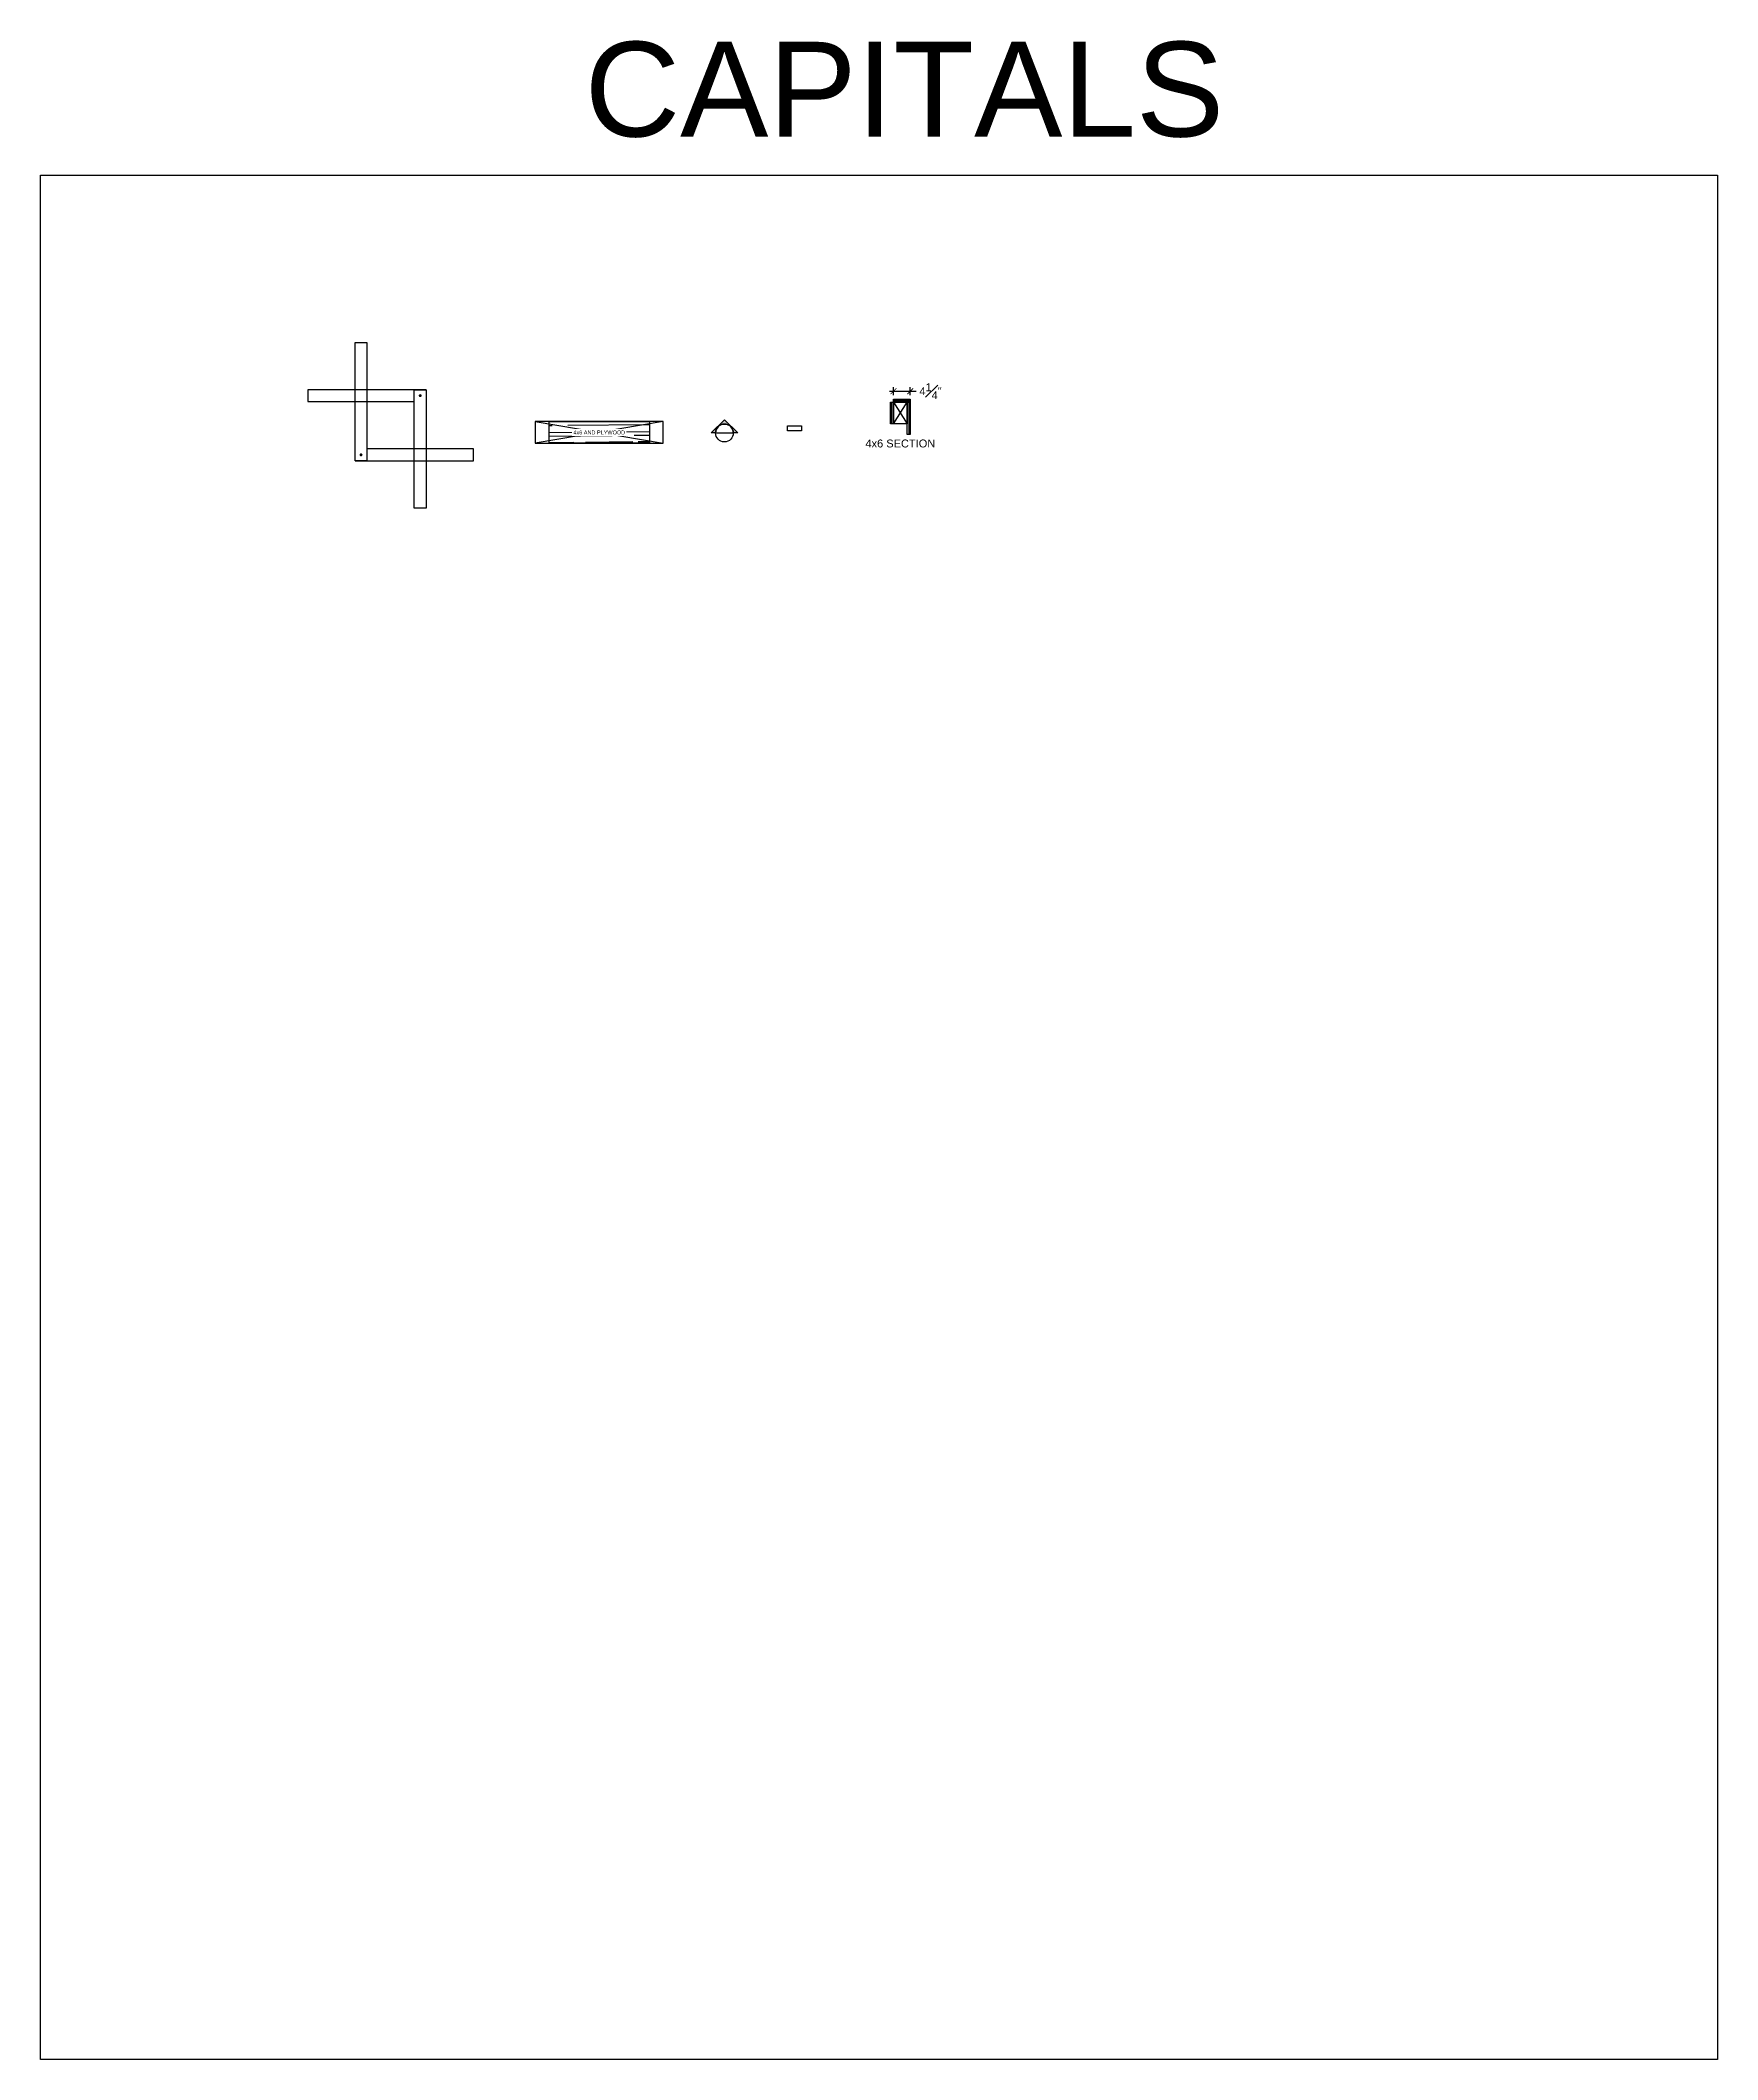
# Model space of a CAD drawing. Header units: inches. Extents: x 2832 to 8547, y -592 to 860.
# Drawn here: x 7436 to 7861, y 348 to 860 of the extents above; entities that cross this region are included whole.
import ezdxf
from ezdxf.enums import TextEntityAlignment as Align

# ---------------------------------------------------------------- set-up
doc = ezdxf.new("R2010")
doc.units = ezdxf.units.IN
doc.header["$LTSCALE"] = 5
doc.header["$MEASUREMENT"] = 0
doc.set_wipeout_variables(frame=1)
doc.header["$PDMODE"] = 3
doc.header["$PDSIZE"] = 5
doc.linetypes.add('HIDDEN', pattern=[0.375, 0.25, -0.125])
for name, color, linetype in [('BlueHidden', 5, 'HIDDEN'), ('DIM', 154, 'Continuous'), ('FMTEXTA', 4, 'Continuous'), ('FORM', 5, 'Continuous'), ('FORMA', 5, 'Continuous'), ('PLYA', 4, 'Continuous')]:
    doc.layers.add(name, color=color, linetype=linetype)
doc.styles.add('S', font='arial.ttf', dxfattribs={"height": 2})
doc.styles.add('VBA_txt', font='arial.ttf', dxfattribs={"height": 2})
doc.styles.add('VBA_txt_narrow', font='ARIALN.TTF', dxfattribs={"height": 2})
doc.dimstyles.new('VBA_Dimstyle', dxfattribs={"dimtxt": 2, "dimasz": 1.5, "dimexe": 1, "dimexo": 1, "dimgap": 1, "dimtad": 0, "dimdec": 4, "dimrnd": 0.125, "dimzin": 3, "dimdsep": 46, "dimlunit": 4, "dimtxsty": 'VBA_txt', "dimblk": 'ARCHTICK', "dimcen": 0.09, "dimdle": 1, "dimclrd": 151, "dimclre": 150, "dimclrt": 150, "dimadec": 0, "dimazin": 0, "dimtfac": 1, "dimtdec": 4, "dimtofl": 0, "dimtmove": 0, "dimatfit": 3, "dimfxl": 1, "dimfrac": 1, "dimtolj": 1, "dimtzin": 0, "dimarcsym": 0})

# ---------------------------------------------------------------- blocks, each defined once
blk = doc.blocks.new('*U872')
at = {"layer": 'FORMA'}
for p, q in [((-15, -15), (-15, 15)), ((-15, 15), (-12, 15)), ((-12, 15), (-12, -15)), ((3, 3), (-27, 3)), ((-27, 3), (-27, 0)), ((-27, 0), (0, 0)), ((0, -27), (0, 3)), ((0, 3), (3, 3)), ((3, 3), (3, -27)), ((-12, -15), (-15, -15)), ((-15, -15), (15, -15)), ((15, -12), (-12, -12)), ((15, -15), (15, -12)), ((3, -27), (0, -27))]:
    blk.add_line(p, q, dxfattribs=at)
at = {"layer": 'FORMA', "ltscale": 0.25, "const_width": 0.375}
for points in [[(1.5, 1.3125, 1), (1.5, 1.6875, 1)], [(-13.5, -13.6875, 1), (-13.5, -13.3125, 1)]]:
    blk.add_lwpolyline(points, format="xyb", close=True, dxfattribs=at)
blk = doc.blocks.new('*U941')
at = {"layer": 'FORM'}
h = blk.add_hatch(color=256, dxfattribs=at)
h.dxf.hatch_style = 1
h.paths.add_polyline_path([(0, 0), (-3.37, -3.37), (-2.25, -3.37, -1), (2.25, -3.37), (3.37, -3.37)])
for p, q in [((-3.37, -3.37), (0, 0)), ((0, 0), (3.37, -3.37)), ((-2.25, -3.37), (-3.37, -3.37)), ((-2.27, -3.37), (2.27, -3.37)), ((3.37, -3.37), (2.25, -3.37))]:
    blk.add_line(p, q, dxfattribs=at)
blk.add_circle((0, -3.37), 2.25, dxfattribs=at)
blk.add_arc((0, -3.37), 2.25, 359.9898, 179.9898, dxfattribs=at)
at = {"style": 'VBA_txt_narrow'}
for tag, p in [('SECTION', (0, -3.12)), ('SHEET', (0, -5.19))]:
    blk.add_attdef(tag, text='', height=1.5, dxfattribs=at).set_placement(p, align=Align.CENTER)
blk = doc.blocks.new('*U945')
at = {"layer": 'PLYA'}
h = blk.add_hatch(dxfattribs=at)
h.set_pattern_fill('AR-RROOF', color=256, scale=4, angle=0.5)
h.set_pattern_definition([(0.5, (-1988.575, -66.7698), (8.764759, 4.076641), [60, -8, 20, -4]), (0.5, (-1983.2727, -64.7234), (-4.046273, 5.284891), [12, -1.32, 24, -3]), (0.5, (-1986.6048, -63.3524), (20.775821, 2.86141), [32, -5.6, 16, -4])])
h.paths.add_polyline_path([(0, 0), (-25.43, 0), (-25.43, 5.5), (0, 5.5)])
at = {"layer": 'FORM'}
blk.add_lwpolyline([(0, 0), (-25.43, 0), (-25.43, 5.5), (0, 5.5)], close=True, dxfattribs=at)
at = {"layer": 'PLYA'}
for p, q in [((-28.93, 5.5), (3.5, 0)), ((3.5, 5.5), (-28.93, 0))]:
    blk.add_line(p, q, dxfattribs=at)
blk.add_lwpolyline([(-28.93, 0), (3.5, 0), (3.5, 5.5), (-28.93, 5.5)], close=True, dxfattribs=at)
blk.add_wipeout([(-19.58, 1.88), (-5.85, 1.88), (-5.85, 3.62), (-19.58, 3.62)]).dxf.layer = 'PLYA'
at = {"layer": 'PLYA', "style": 'S'}
blk.add_text('4x6 AND PLYWOOD', height=1, dxfattribs=at).set_placement((-12.69, 2.25), align=Align.CENTER)
blk = doc.blocks.new('VBA_CAP_WEDGE_PLAN')
at = {"layer": 'FORMA'}
blk.add_lwpolyline([(1.75, -1.25), (-1.75, -1.25), (-1.75, 0), (1.75, 0)], close=True, dxfattribs=at)
blk = doc.blocks.new('4x6')
at = {"color": 4}
for p, q in [((-3.5, 5.5), (0, 0)), ((-3.5, 0), (0, 5.5))]:
    blk.add_line(p, q, dxfattribs=at)
at = {"color": 5}
for p, q in [((-3.5, 0), (-3.5, 5.5)), ((-3.5, 5.5), (0, 5.5)), ((0, 5.5), (0, 0)), ((0, 0), (-3.5, 0))]:
    blk.add_line(p, q, dxfattribs=at)
blk = doc.blocks.new('_ARCHTICK')
at = {"color": 0, "linetype": 'ByBlock', "ltscale": 0.25, "const_width": 0.15}
blk.add_lwpolyline([(-0.5, -0.5), (0.5, 0.5)], dxfattribs=at)
blk = doc.blocks.new('*D945')
at = {"color": 151, "linetype": 'ByBlock', "lineweight": -2, "transparency": 16777216}
for p, q in [((-3.12, 2), (2.12, 2)), ((2.12, 2), (3.62, 2))]:
    blk.add_line(p, q, dxfattribs=at)
at = {"color": 150, "linetype": 'ByBlock', "lineweight": -2, "transparency": 16777216}
for p, q in [((-2.12, 1), (-2.12, 3)), ((2.12, 1), (2.12, 3))]:
    blk.add_line(p, q, dxfattribs=at)
at = {"layer": 'DEFPOINTS', "color": 0, "transparency": 16777216}
for p in [(-2.12, 0), (2.12, 2), (2.12, 0)]:
    blk.add_point(p, dxfattribs=at)
at = {"color": 151, "lineweight": -2, "transparency": 16777216, "xscale": 1.5, "yscale": 1.5, "zscale": 1.5, "rotation": 180}
blk.add_blockref('_ARCHTICK', (-2.12, 2), dxfattribs=at)
at = {"color": 151, "lineweight": -2, "transparency": 16777216, "xscale": 1.5, "yscale": 1.5, "zscale": 1.5}
blk.add_blockref('_ARCHTICK', (2.12, 2), dxfattribs=at)
at = {"color": 150, "transparency": 16777216, "insert": (7.27, 2), "char_height": 2, "attachment_point": 5, "style": 'VBA_txt'}
blk.add_mtext('\\A1;4{\\H1x;\\S1#4;}"', dxfattribs=at)
blk = doc.blocks.new('VBA_CAP_4X6_SECTION_A')
at = {"layer": 'PLYA'}
for points in [[(-2.125, -0.375), (-2.125, 0), (2.125, 0), (2.125, -0.75), (-2.125, -0.75), (-2.125, -0.375), (2.125, -0.375)], [(-2.5, -6.25), (-2.875, -6.25), (-2.875, -0.75), (-2.125, -0.75), (-2.125, -6.25), (-2.5, -6.25), (-2.5, -0.75)], [(1.75, -0.75), (2.125, -0.75), (2.125, -8.94254), (1.375, -8.94254), (1.375, -0.75), (1.75, -0.75), (1.75, -8.94254)]]:
    blk.add_lwpolyline(points, dxfattribs=at)
at = {"layer": 'FORMA'}
blk.add_blockref('4x6', (1.375, -6.25), dxfattribs=at)
at = {"layer": 'FMTEXTA', "insert": (-0.375, -10.25), "char_height": 2, "width": 24, "attachment_point": 2, "style": 'VBA_txt'}
blk.add_mtext('4x6 SECTION', dxfattribs=at)
dim = blk.add_linear_dim(base=(2.125, 2), p1=(-2.125, 0), p2=(2.125, 0), dimstyle='VBA_Dimstyle')
dim.commit()
dim.dimension.update_dxf_attribs({"geometry": '*D945', "text_midpoint": (7.27484, 2)})

msp = doc.modelspace()

# ---------------------------------------------------------------- linework, layer by layer
at = {"linetype": 'ByBlock'}
msp.add_lwpolyline([(7436.054, 825.85348), (7861.12923, 825.85348), (7861.12923, 348.30781), (7436.054, 348.30781)], close=True, dxfattribs=at)

# ---------------------------------------------------------------- block references
at = {"layer": 'DIM'}
msp.add_blockref('VBA_CAP_WEDGE_PLAN', (7627.18419, 762.26643), dxfattribs=at)
at = {"layer": 'FMTEXTA'}
msp.add_blockref('VBA_CAP_4X6_SECTION_A', (7654.37916, 769.08066), dxfattribs=at)
at = {"layer": 'PLYA'}
for name, p in [('*U872', (7530.82094, 768.45919)), ('*U941', (7609.41218, 763.86409))]:
    msp.add_blockref(name, p, dxfattribs=at)

# ---------------------------------------------------------------- texts
at = {"layer": 'BlueHidden', "linetype": 'ByBlock', "insert": (7573.98178, 859.61933), "char_height": 24, "attachment_point": 1, "style": 'VBA_txt'}
msp.add_mtext_dynamic_manual_height_columns('{\\C2;CAPITALS}', width=120.3082356, gutter_width=10, heights=[0], dxfattribs=at)

# ---------------------------------------------------------------- next in the draw order: block references
at = {"layer": 'FORM'}
msp.add_blockref('*U945', (7590.39279, 757.87869), dxfattribs=at)

doc.saveas('drawing.dxf')
